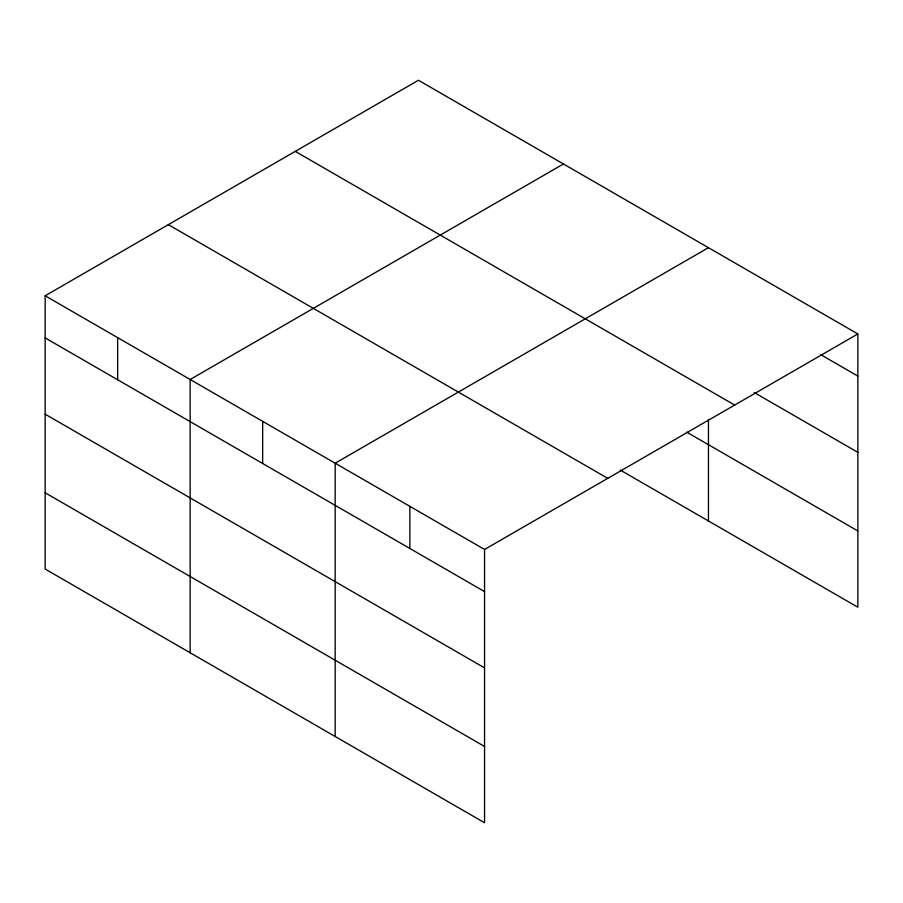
<?xml version="1.0" encoding="UTF-8"?>
<svg xmlns="http://www.w3.org/2000/svg" width="903" height="903" viewBox="0 0 903 903"><rect width="100%" height="100%" fill="white"/><g stroke="black" fill="none" stroke-linecap="round" stroke-linejoin="round"><path stroke-width="1.35" d="M45.15 295.778L484.561 549.464L484.561 822.746L45.15 569.048L45.15 295.778L418.439 80.254L857.85 333.952L857.85 607.222L620.237 470.045M563.449 163.974L190.149 379.497L190.149 652.767M708.449 247.693L335.16 463.216L335.16 736.487M484.561 549.464L857.85 333.952M820.5 354.518L857.85 376.088M754.231 392.534L857.85 452.358M295.258 151.377L734.658 405.063M686.698 432.131L857.85 530.953M168.342 224.655L607.742 478.342M45.15 337.914L484.561 591.6M45.15 414.195L484.561 667.881M45.15 492.778L484.561 746.465M708.449 419.432L708.449 520.963M409.86 506.335L409.86 548.471M262.66 421.351L262.66 463.487M117.65 337.632L117.65 379.768"/></g></svg>
